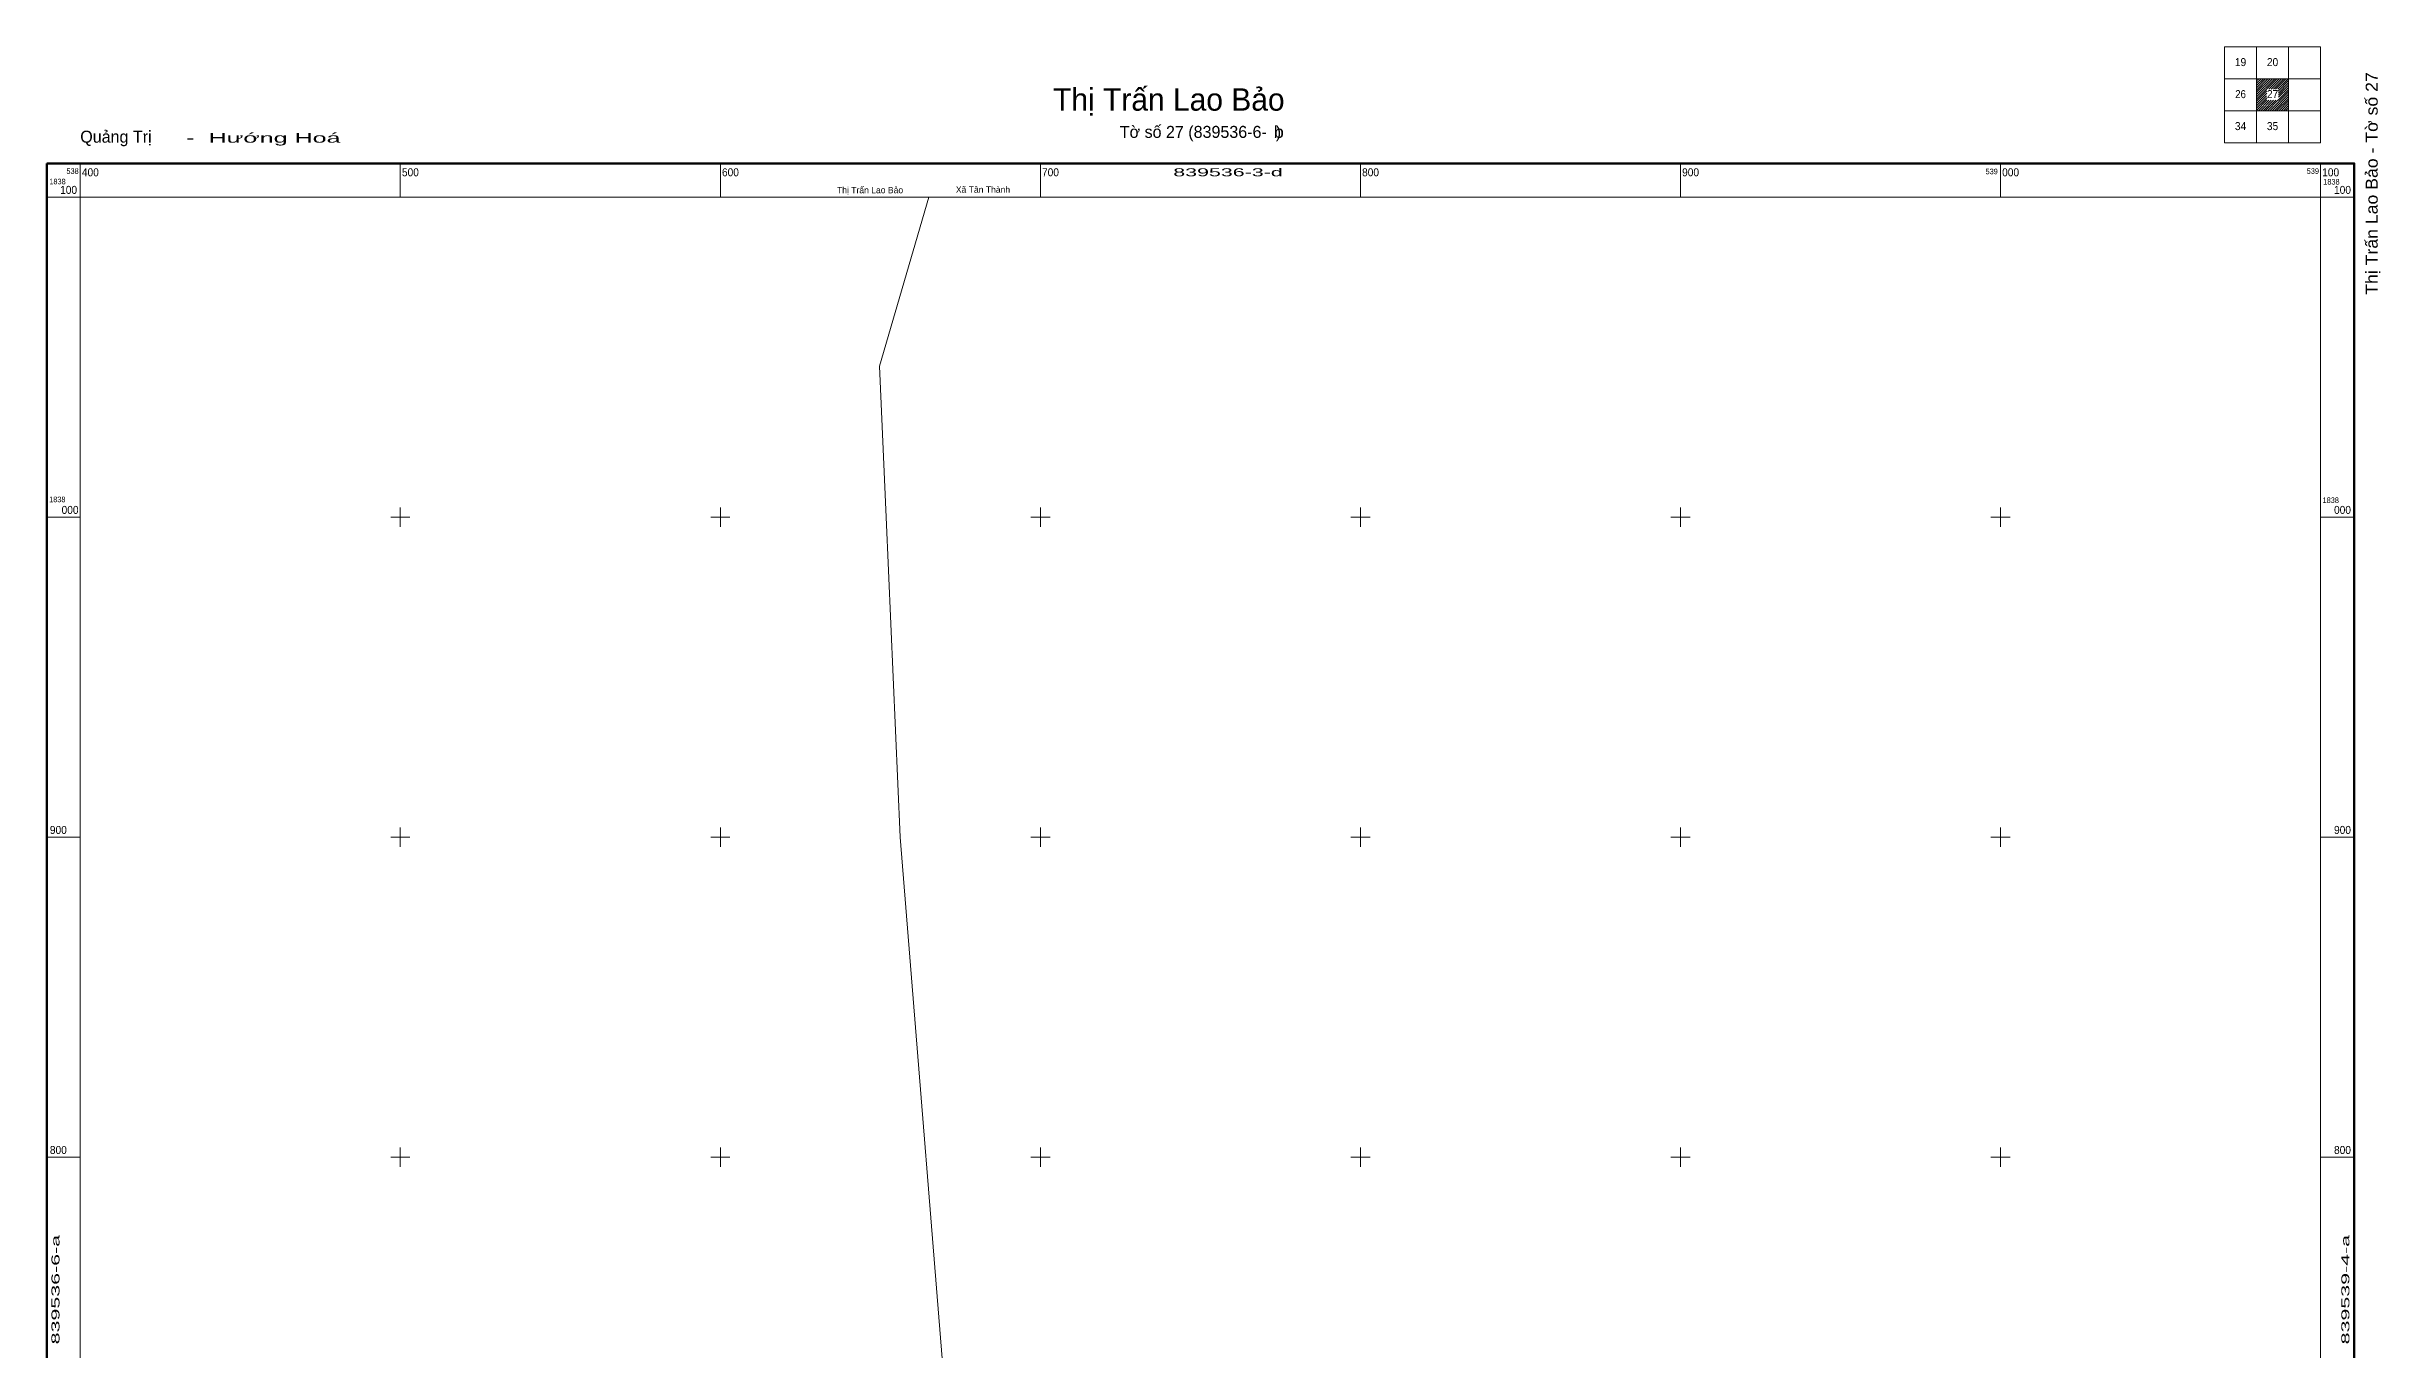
# Model space of a CAD drawing. Header units: metres. Extents: x 538390 to 539119, y 1837364 to 1838147.
# Drawn here: x 538390 to 539119, y 1837740 to 1838147 of the extents above; entities that cross this region are included whole.
import ezdxf
from ezdxf.enums import TextEntityAlignment as Align

# ---------------------------------------------------------------- set-up
doc = ezdxf.new("R2010")
doc.units = ezdxf.units.M
doc.header["$LTSCALE"] = 0.32
doc.header["$PDMODE"] = 32
doc.header["$PDSIZE"] = 0.16
doc.layers.add('46', color=7, linetype='Continuous', lineweight=13)
doc.layers.add('63', color=7, linetype='Continuous', lineweight=13)
doc.layers.add('58', color=7, linetype='Continuous')

msp = doc.modelspace()

# ---------------------------------------------------------------- linework, layer by layer
at = {"layer": '46'}
for points in [[(538665.15, 1838100), (538649.77, 1838047.16), (538651.82, 1838000)], [(538651.82, 1838000), (538656.18, 1837900), (538672.3, 1837699.6)]]:
    msp.add_lwpolyline(points, dxfattribs=at)
at = {"layer": '63'}
for p, q in [((539080, 1838117), (539080, 1838147)), ((539090, 1838117), (539090, 1838147)), ((539070, 1838137), (539100, 1838137)), ((539080, 1838136.29), (539080.71, 1838137)), ((539080, 1838135.59), (539081.41, 1838137)), ((539080, 1838134.88), (539082.12, 1838137)), ((539080, 1838134.17), (539082.83, 1838137)), ((539080, 1838133.46), (539083.54, 1838137)), ((539080, 1838132.76), (539084.24, 1838137)), ((539080, 1838132.05), (539084.95, 1838137)), ((539080, 1838131.34), (539085.66, 1838137)), ((539080, 1838130.64), (539086.36, 1838137)), ((539080, 1838129.93), (539083.25, 1838133.18)), ((539080, 1838129.22), (539083.22, 1838132.44)), ((539080, 1838128.52), (539083.12, 1838131.64)), ((539080, 1838127.81), (539083.22, 1838131.02)), ((539080, 1838127.1), (539083.25, 1838130.35)), ((539080.61, 1838127), (539083.86, 1838130.25)), ((539081.31, 1838127), (539084.56, 1838130.25)), ((539082.02, 1838127), (539085.27, 1838130.25)), ((539082.73, 1838127), (539085.98, 1838130.25)), ((539083.44, 1838127), (539086.68, 1838130.25)), ((539083.82, 1838133.75), (539087.07, 1838137)), ((539084.14, 1838127), (539090, 1838132.86)), ((539084.53, 1838133.75), (539087.78, 1838137)), ((539084.85, 1838127), (539090, 1838132.15)), ((539085.24, 1838133.75), (539088.49, 1838137)), ((539085.56, 1838127), (539090, 1838131.44)), ((539085.94, 1838133.75), (539089.19, 1838137)), ((539086.26, 1838127), (539090, 1838130.74)), ((539086.65, 1838133.75), (539089.9, 1838137)), ((539086.75, 1838133.14), (539090, 1838136.39)), ((539086.75, 1838130.32), (539090, 1838133.56)), ((539086.82, 1838132.52), (539090, 1838135.69)), ((539086.84, 1838131.82), (539090, 1838134.98)), ((539086.9, 1838131.17), (539090, 1838134.27)), ((539086.97, 1838127), (539090, 1838130.03)), ((539070, 1838127), (539100, 1838127)), ((539087.68, 1838127), (539090, 1838129.32)), ((539088.38, 1838127), (539090, 1838128.62)), ((539089.09, 1838127), (539090, 1838127.91)), ((539089.8, 1838127), (539090, 1838127.2)), ((538400, 1838100), (538400, 1838110.5)), ((538500, 1838100), (538500, 1838110.5)), ((538600, 1838100), (538600, 1838110.5)), ((538700, 1838100), (538700, 1838110.5)), ((538800, 1838100), (538800, 1838110.5)), ((538900, 1838100), (538900, 1838110.5)), ((539000, 1838100), (539000, 1838110.5)), ((539100, 1838100), (539100, 1838110.5)), ((538400, 1838100), (538389.5, 1838100)), ((539100, 1838100), (539110.5, 1838100)), ((538400, 1838000), (538389.5, 1838000)), ((538497, 1838000), (538503, 1838000)), ((538500, 1837997), (538500, 1838003)), ((538597, 1838000), (538603, 1838000)), ((538600, 1837997), (538600, 1838003)), ((538697, 1838000), (538703, 1838000)), ((538700, 1837997), (538700, 1838003)), ((538797, 1838000), (538803, 1838000)), ((538800, 1837997), (538800, 1838003)), ((538897, 1838000), (538903, 1838000)), ((538900, 1837997), (538900, 1838003)), ((538997, 1838000), (539003, 1838000)), ((539000, 1837997), (539000, 1838003)), ((539100, 1838000), (539110.5, 1838000)), ((538400, 1837900), (538389.5, 1837900)), ((538497, 1837900), (538503, 1837900)), ((538500, 1837897), (538500, 1837903)), ((538597, 1837900), (538603, 1837900)), ((538600, 1837897), (538600, 1837903)), ((538697, 1837900), (538703, 1837900)), ((538700, 1837897), (538700, 1837903)), ((538797, 1837900), (538803, 1837900)), ((538800, 1837897), (538800, 1837903)), ((538897, 1837900), (538903, 1837900)), ((538900, 1837897), (538900, 1837903)), ((538997, 1837900), (539003, 1837900)), ((539000, 1837897), (539000, 1837903)), ((539100, 1837900), (539110.5, 1837900)), ((538500, 1837797), (538500, 1837803)), ((538600, 1837797), (538600, 1837803)), ((538700, 1837797), (538700, 1837803)), ((538800, 1837797), (538800, 1837803)), ((538900, 1837797), (538900, 1837803)), ((539000, 1837797), (539000, 1837803)), ((538400, 1837800), (538389.5, 1837800)), ((538497, 1837800), (538503, 1837800)), ((538597, 1837800), (538603, 1837800)), ((538697, 1837800), (538703, 1837800)), ((538797, 1837800), (538803, 1837800)), ((538897, 1837800), (538903, 1837800)), ((538997, 1837800), (539003, 1837800)), ((539100, 1837800), (539110.5, 1837800))]:
    msp.add_line(p, q, dxfattribs=at)
for points in [[(539070, 1838117), (539100, 1838117), (539100, 1838147), (539070, 1838147)], [(538400, 1838100), (539100, 1838100), (539100, 1837400), (538400, 1837400)]]:
    msp.add_lwpolyline(points, close=True, dxfattribs=at)
at = {"layer": '63', "lineweight": 158}
msp.add_lwpolyline([(538389.5, 1838110.5), (539110.5, 1838110.5), (539110.5, 1837389.5), (538389.5, 1837389.5)], close=True, dxfattribs=at)
at = {"layer": '63'}
msp.add_point((539080, 1838137), dxfattribs=at)

# ---------------------------------------------------------------- texts
at = {"layer": '58'}
for s, p in [('Thị Trấn Lao Bảo', (538646.775, 1838101.2)), ('Xã Tân Thành', (538682.06, 1838101.34))]:
    msp.add_text(s, height=2, dxfattribs=at).set_placement(p, align=Align.CENTER)
at = {"layer": '63'}
for s, height, width, p in [('19', 2.5, 0.95, (539074.99, 1838140.93)), ('20', 2.5, 0.95, (539084.99, 1838140.93)), ('26', 2.5, 0.9, (539074.995, 1838130.93)), ('27', 2.5, 0.95, (539084.995, 1838130.93)), ('b', 3.75, 1.15, (538774.475, 1838118.5)), ('34', 2.5, 0.95, (539074.99, 1838120.93)), ('35', 2.5, 0.95, (539084.99, 1838120.93)), ('839536-3-d', 2.5, 2, (538758.61, 1838106.5))]:
    msp.add_text(s, height=height, dxfattribs=dict(at, width=width)).set_placement(p, align=Align.CENTER)
at = {"layer": '63', "width": 1.1}
msp.add_text('Thị Trấn Lao Bảo - Tờ số 27 ', height=3.75, rotation=90, dxfattribs=at).set_placement((539117.84, 1838140.54), align=Align.RIGHT)
at = {"layer": '63'}
for s, height, p in [('Thị Trấn Lao Bảo', 7, (538740.135, 1838127)), ('Tờ số 27 (839536-6-  )', 3.75, (538750, 1838118.5))]:
    msp.add_text(s, height=height, dxfattribs=at).set_placement(p, align=Align.CENTER)
msp.add_text('Quảng Trị', height=3.75, dxfattribs=at).set_placement((538400, 1838117))
for s, height, width, p in [('  -  Hướng Hoá', 3, 1.95, (538428.76, 1838117)), ('400', 2.5, 0.95, (538400.5, 1838106.5)), ('500', 2.5, 0.95, (538500.5, 1838106.5)), ('600', 2.5, 0.95, (538600.5, 1838106.5)), ('700', 2.5, 0.95, (538700.5, 1838106.5)), ('800', 2.5, 0.95, (538800.5, 1838106.5)), ('900', 2.5, 0.95, (538900.5, 1838106.5)), ('000', 2.5, 0.95, (539000.5, 1838106.5)), ('100', 2.5, 0.95, (539100.5, 1838106.5)), ('1838', 1.75, 0.95, (538390.33, 1838103.99)), ('1838', 1.75, 0.95, (539100.84, 1838103.91)), ('1838', 1.75, 0.95, (538390.27, 1838004.66)), ('1838', 1.75, 0.95, (539100.62, 1838004.41)), ('000', 2.5, 0.95, (538394.16, 1838001)), ('900', 2.5, 0.95, (538390.5, 1837901)), ('800', 2.5, 0.95, (538390.5, 1837801))]:
    msp.add_text(s, height=height, dxfattribs=dict(at, width=width)).set_placement(p)
at = {"layer": '63', "width": 0.95}
for s, height, p in [('538', 1.75, (538399.5, 1838107.25)), ('539', 1.75, (538999.15, 1838107.13)), ('539', 1.75, (539099.5, 1838107.25)), ('100', 2.5, (538399, 1838101)), ('100', 2.5, (539109.5, 1838101)), ('000', 2.5, (539109.5, 1838001)), ('900', 2.5, (539109.5, 1837901)), ('800', 2.5, (539109.5, 1837801))]:
    msp.add_text(s, height=height, dxfattribs=at).set_placement(p, align=Align.RIGHT)
at = {"layer": '63', "width": 2}
for s, p in [('839536-6-a', (538393.5, 1837758.61)), ('839539-4-a', (539109, 1837758.61))]:
    msp.add_text(s, height=2.5, rotation=90, dxfattribs=at).set_placement(p, align=Align.CENTER)

doc.saveas('drawing.dxf')
